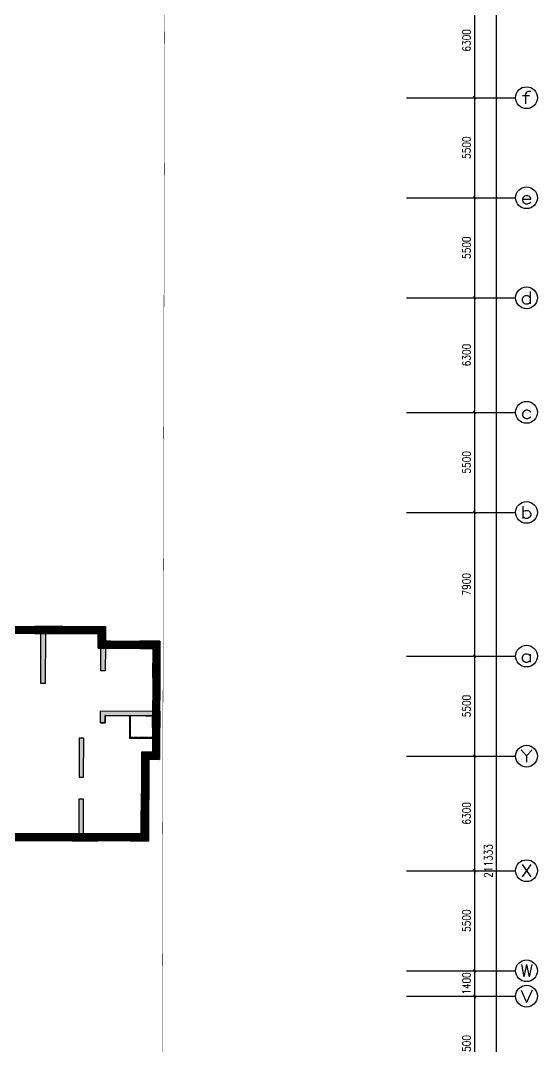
# Model space of a CAD drawing. Extents: x -1348811 to 123514, y -640545 to 749356.
# Drawn here: x -492196 to -463787, y -132124 to -75716 of the extents above; entities that cross this region are included whole.
import ezdxf
from ezdxf.enums import TextEntityAlignment as Align

# ---------------------------------------------------------------- set-up
doc = ezdxf.new("R2010")
doc.units = 0
doc.header["$LTSCALE"] = 10
doc.header["$MEASUREMENT"] = 0
doc.linetypes.add('DASH', pattern=[0.35, 0.25, -0.1])
doc.linetypes.add('DASHDOT', pattern=[25.4, 12.7, -6.35, 0, -6.35])
doc.layers.get('0').update_dxf_attribs({"linetype": 'CONTINUOUS'})
doc.layers.get('Defpoints').update_dxf_attribs({"linetype": 'CONTINUOUS'})
for name, color, linetype in [('AXIS', 3, 'CONTINUOUS'), ('AXIS_TEXT', 7, 'CONTINUOUS'), ('dxh', 252, 'CONTINUOUS'), ('dxsqt', 1, 'CONTINUOUS'), ('JPS-J-0', 6, 'CONTINUOUS'), ('PUB_HATCH', 9, 'CONTINUOUS'), ('wall', 8, 'CONTINUOUS'), ('控制线', 5, 'CONTINUOUS')]:
    doc.layers.add(name, color=color, linetype=linetype)
doc.styles.add('_TCH_AXIS', font='COMPLEX', dxfattribs={"bigfont": 'GBCBIG'})
doc.styles.add('COMPLEX', font='COMPLEX')
doc.styles.add('DIM_FONT', font='SIMPLEX', dxfattribs={"width": 0.8, "bigfont": 'HZTXT'})
doc.dimstyles.new('DIMN150', dxfattribs={"dimscale": 1.5, "dimtxt": 300, "dimasz": 100, "dimexe": 250, "dimexo": 300, "dimgap": 150, "dimtad": 1, "dimdec": 0, "dimzin": 0, "dimdsep": 46, "dimtxsty": 'DIM_FONT', "dimblk": 'ARCHTICK', "dimcen": 0.09, "dimclrt": 7, "dimazin": 2, "dimtfac": 1, "dimtdec": 0, "dimtix": 1, "dimtmove": 2, "dimatfit": 3, "dimfxl": 0, "dimtolj": 1, "dimtzin": 0, "dimarcsym": 0})

# ---------------------------------------------------------------- blocks, each defined once
blk = doc.blocks.new('_ArchTick')
at = {"color": 0, "linetype": 'ByBlock', "const_width": 0.4}
blk.add_lwpolyline([(-0.5, -0.5), (0.5, 0.5)], dxfattribs=at)
blk = doc.blocks.new('*D1962')
at = {"layer": 'AXIS', "color": 0, "lineweight": -2}
for p, q in [((-470537, -16259), (-465662, -16259)), ((-466037, -227593), (-466037, -16259)), ((-470537, -227593), (-465662, -227593))]:
    blk.add_line(p, q, dxfattribs=at)
at = {"layer": 'Defpoints', "color": 0}
for p in [(-470987, -16259), (-466037, -16259), (-470987, -227593)]:
    blk.add_point(p, dxfattribs=at)
at = {"layer": 'AXIS', "color": 0, "lineweight": -2, "xscale": 150, "yscale": 150, "zscale": 150}
for p, rotation in [((-466037, -16259), 90), ((-466037, -227593), 270)]:
    blk.add_blockref('_ArchTick', p, dxfattribs=dict(at, rotation=rotation))
at = {"layer": 'AXIS', "color": 7, "insert": (-466487, -121926), "char_height": 450, "attachment_point": 5, "rotation": 90, "style": 'DIM_FONT'}
blk.add_mtext('\\A1;211333', dxfattribs=at)
blk = doc.blocks.new('*D1981')
at = {"layer": 'AXIS', "color": 0, "lineweight": -2}
for p, q in [((-470537, -129359), (-466862, -129359)), ((-467237, -134859), (-467237, -129359)), ((-470537, -134859), (-466862, -134859))]:
    blk.add_line(p, q, dxfattribs=at)
at = {"layer": 'Defpoints', "color": 0}
for p in [(-470987, -129359), (-467237, -129359), (-470987, -134859)]:
    blk.add_point(p, dxfattribs=at)
at = {"layer": 'AXIS', "color": 0, "lineweight": -2, "xscale": 150, "yscale": 150, "zscale": 150}
for p, rotation in [((-467237, -129359), 90), ((-467237, -134859), 270)]:
    blk.add_blockref('_ArchTick', p, dxfattribs=dict(at, rotation=rotation))
at = {"layer": 'AXIS', "color": 7, "insert": (-467687, -132109), "char_height": 450, "attachment_point": 5, "rotation": 90, "style": 'DIM_FONT'}
blk.add_mtext('\\A1;5500', dxfattribs=at)
blk = doc.blocks.new('*D1982')
at = {"layer": 'AXIS', "color": 0, "lineweight": -2}
for p, q in [((-470537, -127959), (-466862, -127959)), ((-467237, -127959), (-467237, -127809)), ((-467237, -129359), (-467237, -127959)), ((-470537, -129359), (-466862, -129359)), ((-467237, -129359), (-467237, -129509))]:
    blk.add_line(p, q, dxfattribs=at)
at = {"layer": 'Defpoints', "color": 0}
for p in [(-470987, -127959), (-467237, -127959), (-470987, -129359)]:
    blk.add_point(p, dxfattribs=at)
at = {"layer": 'AXIS', "color": 0, "lineweight": -2, "xscale": 150, "yscale": 150, "zscale": 150}
for p, rotation in [((-467237, -127959), 270), ((-467237, -129359), 90)]:
    blk.add_blockref('_ArchTick', p, dxfattribs=dict(at, rotation=rotation))
at = {"layer": 'AXIS', "color": 7, "insert": (-467687, -128659), "char_height": 450, "attachment_point": 5, "rotation": 90, "style": 'DIM_FONT'}
blk.add_mtext('\\A1;1400', dxfattribs=at)
blk = doc.blocks.new('*D1983')
at = {"layer": 'AXIS', "color": 0, "lineweight": -2}
for p, q in [((-470537, -122459), (-466862, -122459)), ((-467237, -127959), (-467237, -122459)), ((-470537, -127959), (-466862, -127959))]:
    blk.add_line(p, q, dxfattribs=at)
at = {"layer": 'Defpoints', "color": 0}
for p in [(-470987, -122459), (-467237, -122459), (-470987, -127959)]:
    blk.add_point(p, dxfattribs=at)
at = {"layer": 'AXIS', "color": 0, "lineweight": -2, "xscale": 150, "yscale": 150, "zscale": 150}
for p, rotation in [((-467237, -122459), 90), ((-467237, -127959), 270)]:
    blk.add_blockref('_ArchTick', p, dxfattribs=dict(at, rotation=rotation))
at = {"layer": 'AXIS', "color": 7, "insert": (-467687, -125209), "char_height": 450, "attachment_point": 5, "rotation": 90, "style": 'DIM_FONT'}
blk.add_mtext('\\A1;5500', dxfattribs=at)
blk = doc.blocks.new('*D1984')
at = {"layer": 'AXIS', "color": 0, "lineweight": -2}
for p, q in [((-470537, -116159), (-466862, -116159)), ((-467237, -122459), (-467237, -116159)), ((-470537, -122459), (-466862, -122459))]:
    blk.add_line(p, q, dxfattribs=at)
at = {"layer": 'Defpoints', "color": 0}
for p in [(-470987, -116159), (-467237, -116159), (-470987, -122459)]:
    blk.add_point(p, dxfattribs=at)
at = {"layer": 'AXIS', "color": 0, "lineweight": -2, "xscale": 150, "yscale": 150, "zscale": 150}
for p, rotation in [((-467237, -116159), 90), ((-467237, -122459), 270)]:
    blk.add_blockref('_ArchTick', p, dxfattribs=dict(at, rotation=rotation))
at = {"layer": 'AXIS', "color": 7, "insert": (-467687, -119309), "char_height": 450, "attachment_point": 5, "rotation": 90, "style": 'DIM_FONT'}
blk.add_mtext('\\A1;6300', dxfattribs=at)
blk = doc.blocks.new('*D1985')
at = {"layer": 'AXIS', "color": 0, "lineweight": -2}
for p, q in [((-470537, -110659), (-466862, -110659)), ((-467237, -116159), (-467237, -110659)), ((-470537, -116159), (-466862, -116159))]:
    blk.add_line(p, q, dxfattribs=at)
at = {"layer": 'Defpoints', "color": 0}
for p in [(-470987, -110659), (-467237, -110659), (-470987, -116159)]:
    blk.add_point(p, dxfattribs=at)
at = {"layer": 'AXIS', "color": 0, "lineweight": -2, "xscale": 150, "yscale": 150, "zscale": 150}
for p, rotation in [((-467237, -110659), 90), ((-467237, -116159), 270)]:
    blk.add_blockref('_ArchTick', p, dxfattribs=dict(at, rotation=rotation))
at = {"layer": 'AXIS', "color": 7, "insert": (-467687, -113409), "char_height": 450, "attachment_point": 5, "rotation": 90, "style": 'DIM_FONT'}
blk.add_mtext('\\A1;5500', dxfattribs=at)
blk = doc.blocks.new('*D1986')
at = {"layer": 'AXIS', "color": 0, "lineweight": -2}
for p, q in [((-470537, -102759), (-466862, -102759)), ((-467237, -110659), (-467237, -102759)), ((-470537, -110659), (-466862, -110659))]:
    blk.add_line(p, q, dxfattribs=at)
at = {"layer": 'Defpoints', "color": 0}
for p in [(-470987, -102759), (-467237, -102759), (-470987, -110659)]:
    blk.add_point(p, dxfattribs=at)
at = {"layer": 'AXIS', "color": 0, "lineweight": -2, "xscale": 150, "yscale": 150, "zscale": 150}
for p, rotation in [((-467237, -102759), 90), ((-467237, -110659), 270)]:
    blk.add_blockref('_ArchTick', p, dxfattribs=dict(at, rotation=rotation))
at = {"layer": 'AXIS', "color": 7, "insert": (-467687, -106709), "char_height": 450, "attachment_point": 5, "rotation": 90, "style": 'DIM_FONT'}
blk.add_mtext('\\A1;7900', dxfattribs=at)
blk = doc.blocks.new('*D1987')
at = {"layer": 'AXIS', "color": 0, "lineweight": -2}
for p, q in [((-470537, -97259), (-466862, -97259)), ((-467237, -102759), (-467237, -97259)), ((-470537, -102759), (-466862, -102759))]:
    blk.add_line(p, q, dxfattribs=at)
at = {"layer": 'Defpoints', "color": 0}
for p in [(-470987, -97259), (-467237, -97259), (-470987, -102759)]:
    blk.add_point(p, dxfattribs=at)
at = {"layer": 'AXIS', "color": 0, "lineweight": -2, "xscale": 150, "yscale": 150, "zscale": 150}
for p, rotation in [((-467237, -97259), 90), ((-467237, -102759), 270)]:
    blk.add_blockref('_ArchTick', p, dxfattribs=dict(at, rotation=rotation))
at = {"layer": 'AXIS', "color": 7, "insert": (-467687, -100009), "char_height": 450, "attachment_point": 5, "rotation": 90, "style": 'DIM_FONT'}
blk.add_mtext('\\A1;5500', dxfattribs=at)
blk = doc.blocks.new('*D1988')
at = {"layer": 'AXIS', "color": 0, "lineweight": -2}
for p, q in [((-470537, -90959), (-466862, -90959)), ((-467237, -97259), (-467237, -90959)), ((-470537, -97259), (-466862, -97259))]:
    blk.add_line(p, q, dxfattribs=at)
at = {"layer": 'Defpoints', "color": 0}
for p in [(-470987, -90959), (-467237, -90959), (-470987, -97259)]:
    blk.add_point(p, dxfattribs=at)
at = {"layer": 'AXIS', "color": 0, "lineweight": -2, "xscale": 150, "yscale": 150, "zscale": 150}
for p, rotation in [((-467237, -90959), 90), ((-467237, -97259), 270)]:
    blk.add_blockref('_ArchTick', p, dxfattribs=dict(at, rotation=rotation))
at = {"layer": 'AXIS', "color": 7, "insert": (-467687, -94109), "char_height": 450, "attachment_point": 5, "rotation": 90, "style": 'DIM_FONT'}
blk.add_mtext('\\A1;6300', dxfattribs=at)
blk = doc.blocks.new('*D1989')
at = {"layer": 'AXIS', "color": 0, "lineweight": -2}
for p, q in [((-470537, -85459), (-466862, -85459)), ((-467237, -90959), (-467237, -85459)), ((-470537, -90959), (-466862, -90959))]:
    blk.add_line(p, q, dxfattribs=at)
at = {"layer": 'Defpoints', "color": 0}
for p in [(-470987, -85459), (-467237, -85459), (-470987, -90959)]:
    blk.add_point(p, dxfattribs=at)
at = {"layer": 'AXIS', "color": 0, "lineweight": -2, "xscale": 150, "yscale": 150, "zscale": 150}
for p, rotation in [((-467237, -85459), 90), ((-467237, -90959), 270)]:
    blk.add_blockref('_ArchTick', p, dxfattribs=dict(at, rotation=rotation))
at = {"layer": 'AXIS', "color": 7, "insert": (-467687, -88209), "char_height": 450, "attachment_point": 5, "rotation": 90, "style": 'DIM_FONT'}
blk.add_mtext('\\A1;5500', dxfattribs=at)
blk = doc.blocks.new('*D1990')
at = {"layer": 'AXIS', "color": 0, "lineweight": -2}
for p, q in [((-470537, -79959), (-466862, -79959)), ((-467237, -85459), (-467237, -79959)), ((-470537, -85459), (-466862, -85459))]:
    blk.add_line(p, q, dxfattribs=at)
at = {"layer": 'Defpoints', "color": 0}
for p in [(-470987, -79959), (-467237, -79959), (-470987, -85459)]:
    blk.add_point(p, dxfattribs=at)
at = {"layer": 'AXIS', "color": 0, "lineweight": -2, "xscale": 150, "yscale": 150, "zscale": 150}
for p, rotation in [((-467237, -79959), 90), ((-467237, -85459), 270)]:
    blk.add_blockref('_ArchTick', p, dxfattribs=dict(at, rotation=rotation))
at = {"layer": 'AXIS', "color": 7, "insert": (-467687, -82709), "char_height": 450, "attachment_point": 5, "rotation": 90, "style": 'DIM_FONT'}
blk.add_mtext('\\A1;5500', dxfattribs=at)
blk = doc.blocks.new('*D1991')
at = {"layer": 'AXIS', "color": 0, "lineweight": -2}
for p, q in [((-470537, -73659), (-466862, -73659)), ((-467237, -79959), (-467237, -73659)), ((-470537, -79959), (-466862, -79959))]:
    blk.add_line(p, q, dxfattribs=at)
at = {"layer": 'Defpoints', "color": 0}
for p in [(-470987, -73659), (-467237, -73659), (-470987, -79959)]:
    blk.add_point(p, dxfattribs=at)
at = {"layer": 'AXIS', "color": 0, "lineweight": -2, "xscale": 150, "yscale": 150, "zscale": 150}
for p, rotation in [((-467237, -73659), 90), ((-467237, -79959), 270)]:
    blk.add_blockref('_ArchTick', p, dxfattribs=dict(at, rotation=rotation))
at = {"layer": 'AXIS', "color": 7, "insert": (-467687, -76809), "char_height": 450, "attachment_point": 5, "rotation": 90, "style": 'DIM_FONT'}
blk.add_mtext('\\A1;6300', dxfattribs=at)
blk = doc.blocks.new('_AXISO')
blk.add_circle((0, 0), 0.5)
at = {"layer": 'AXIS_TEXT', "style": 'COMPLEX', "width": 1.041667}
blk.add_attdef('A', text='', height=0.56, dxfattribs=at).set_placement((-0.25, -0.28), (0.25, -0.28), align=Align.FIT)
blk = doc.blocks.new('f-fjg')
at = {"layer": 'dxh'}
for points in [[(10150, -800), (10400, -800), (10400, 3100), (11000, 3100), (11000, 3500), (10000, 3500), (10000, 800), (9100, 800), (9100, 400), (10150, 400)], [(17800, 3800), (15050, 3800), (15050, 3100), (15300, 3100), (15300, 3400), (17400, 3400), (17400, 1900), (15050, 1900), (15050, 1175), (15300, 1175), (15300, 1700), (17400, 1700), (17400, -450), (15300, -450), (15300, 75), (15050, 75), (15050, -1175), (15300, -1175), (15300, -650), (17650, -650), (17650, 400), (18700, 400), (18700, 800), (17800, 800)], [(11750, 1800), (11550, 1800), (11550, -2360), (11750, -2360)], [(12900, -2900), (13150, -2900), (13150, 2000), (12900, 2000)], [(3000, 800), (4150, 800), (4150, 400), (3400, 400), (3400, -400), (3250, -400), (3250, -1650), (3000, -1650), (3000, -400), (2700, -400), (2700, 0), (3000, 0)], [(5350, 800), (5350, 400), (6300, 400), (6300, -2350), (6550, -2350), (6550, 400), (6900, 400), (6900, 800)], [(20900, 800), (20900, 400), (21250, 400), (21250, -2350), (21500, -2350), (21500, 400), (22450, 400), (22450, 800)], [(24800, 800), (23650, 800), (23650, 400), (24400, 400), (24400, -400), (24550, -400), (24550, -1650), (24800, -1650), (24800, -400), (25100, -400), (25100, 0), (24800, 0)], [(400, -400), (1100, -400), (1100, 0), (0, 0), (0, -2000), (400, -2000)], [(27400, -400), (27400, -2000), (27800, -2000), (27800, 0), (26700, 0), (26700, -400)], [(8400, -3850), (8400, -4100), (10400, -4100), (10400, -3900), (11550, -3900), (11550, -4100), (13150, -4100), (13150, -3900), (11750, -3900), (11750, -3700), (10400, -3700), (10400, -2150), (10150, -2150), (10150, -3850)], [(17400, -4100), (19400, -4100), (19400, -3850), (17650, -3850), (17650, -2150), (17400, -2150), (17400, -2800), (15300, -2800), (15300, -2275), (15050, -2275), (15050, -3000), (17400, -3000)], [(400, -4100), (3000, -4100), (3000, -4500), (3250, -4500), (3250, -3850), (0, -3850), (0, -4750), (400, -4750)], [(24550, -3850), (24550, -4500), (24800, -4500), (24800, -4100), (27400, -4100), (27400, -4750), (27800, -4750), (27800, -3850)], [(4175, -7500), (4425, -7500), (4425, -5350), (4175, -5350)], [(8350, -6500), (8600, -6500), (8600, -5600), (11250, -5600), (11250, -6000), (11500, -6000), (11500, -5600), (13100, -5600), (13100, -5350), (8350, -5350)], [(19200, -5600), (19200, -6500), (19450, -6500), (19450, -5350), (15200, -5350), (15200, -5600)], [(23625, -5350), (23375, -5350), (23375, -7500), (23625, -7500)], [(600, -6500), (600, -7950), (1000, -7950), (1000, -6500), (1000, -6100), (400, -6100), (400, -5650), (0, -5650), (0, -6500)], [(27800, -6500), (27800, -5650), (27400, -5650), (27400, -6100), (26800, -6100), (26800, -6500), (26800, -7950), (27200, -7950), (27200, -6500)], [(19200, -11000), (19800, -11000), (19800, -10600), (19450, -10600), (19450, -8400), (19200, -8400)], [(3400, -10600), (3400, -11000), (4800, -11000), (4800, -10600), (4425, -10600), (4425, -8700), (4175, -8700), (4175, -10600)], [(8350, -10600), (8000, -10600), (8000, -11000), (8600, -11000), (8600, -8700), (8350, -8700)], [(23375, -10600), (23000, -10600), (23000, -11000), (24400, -11000), (24400, -10600), (23625, -10600), (23625, -8700), (23375, -8700)], [(1000, -9350), (600, -9350), (600, -11000), (1600, -11000), (1600, -10600), (1000, -10600)], [(26800, -10600), (26200, -10600), (26200, -11000), (27200, -11000), (27200, -9350), (26800, -9350)], [(10600, -9850), (11500, -9850), (11500, -9600), (10200, -9600), (10200, -14000), (10800, -14000), (10800, -13600), (10600, -13600)], [(17900, -9600), (15250, -9600), (15250, -9850), (17500, -9850), (17500, -11000), (17900, -11000)], [(15100, -14000), (15100, -13600), (14350, -13600), (14350, -12250), (14100, -12250), (14100, -13600), (13700, -13600), (13700, -14000)], [(17900, -12250), (17500, -12250), (17500, -13600), (16900, -13600), (16900, -14000), (17900, -14000)]]:
    blk.add_hatch(color=256, dxfattribs=at).paths.add_polyline_path(points)
at = {"layer": 'dxsqt'}
for points in [[(10400, 3100), (10400, -800), (10150, -800), (10150, 400), (9100, 400), (9100, 800), (10000, 800), (10000, 3500), (11000, 3500), (11000, 3100), (10400, 3100)], [(15050, 3100), (15050, 3800), (17800, 3800), (17800, 800), (18700, 800), (18700, 400), (17650, 400), (17650, -650), (15300, -650), (15300, -1175), (15050, -1175), (15050, 75), (15300, 75), (15300, -450), (17400, -450), (17400, 1700), (15300, 1700), (15300, 1175), (15050, 1175), (15050, 1900), (17400, 1900), (17400, 3400), (15300, 3400), (15300, 3100), (15050, 3100)], [(3400, 400), (4150, 400), (4150, 800), (3000, 800), (3000, 0), (2700, 0), (2700, -400), (3000, -400), (3000, -1650), (3250, -1650), (3250, -400), (3400, -400), (3400, 400)], [(6900, 800), (6900, 400), (6550, 400), (6550, -2350), (6300, -2350), (6300, 400), (5350, 400), (5350, 800), (6900, 800)], [(21250, 400), (20900, 400), (20900, 800), (22450, 800), (22450, 400), (21500, 400), (21500, -2350), (21250, -2350), (21250, 400)], [(24400, 400), (23650, 400), (23650, 800), (24800, 800), (24800, 0), (25100, 0), (25100, -400), (24800, -400), (24800, -1650), (24550, -1650), (24550, -400), (24400, -400), (24400, 400)], [(400, -400), (400, -2000), (0, -2000), (0, 0), (1100, 0), (1100, -400), (400, -400)], [(27800, 0), (26700, 0), (26700, -400), (27400, -400), (27400, -2000), (27800, -2000), (27800, 0)], [(17650, -2150), (17650, -3850), (19400, -3850), (19400, -4100), (17400, -4100), (17400, -3000), (15050, -3000), (15050, -3000), (15050, -3000), (15050, -2275), (15300, -2275), (15300, -2800), (17400, -2800), (17400, -2150), (17650, -2150)], [(3250, -3850), (0, -3850), (0, -4750), (400, -4750), (400, -4100), (3000, -4100), (3000, -4500), (3250, -4500), (3250, -3850)], [(24550, -3850), (27800, -3850), (27800, -4750), (27400, -4750), (27400, -4100), (24800, -4100), (24800, -4500), (24550, -4500), (24550, -3850)], [(8350, -5350), (8350, -6500), (8600, -6500), (8600, -5600), (11250, -5600), (11250, -6000), (11500, -6000), (11500, -5600), (13100, -5600), (13100, -5350), (8350, -5350)], [(400, -5650), (400, -6100), (1000, -6100), (1000, -6500), (1000, -6500), (1000, -7950), (600, -7950), (600, -6500), (0, -6500), (0, -5650), (400, -5650)], [(27400, -6100), (26800, -6100), (26800, -6500), (26800, -6500), (26800, -7950), (27200, -7950), (27200, -6500), (27800, -6500), (27800, -5650), (27400, -5650), (27400, -6100)], [(19200, -11000), (19800, -11000), (19800, -10600), (19450, -10600), (19450, -8400), (19200, -8400), (19200, -11000)], [(3400, -10600), (3400, -11000), (4800, -11000), (4800, -10600), (4425, -10600), (4425, -8700), (4175, -8700), (4175, -10600), (3400, -10600)], [(23375, -10600), (23000, -10600), (23000, -11000), (24400, -11000), (24400, -10600), (23625, -10600), (23625, -8700), (23375, -8700), (23375, -10600)], [(1000, -10600), (1000, -9350), (600, -9350), (600, -11000), (1600, -11000), (1600, -10600), (1000, -10600)], [(26200, -10600), (26800, -10600), (26800, -9350), (27200, -9350), (27200, -11000), (26200, -11000), (26200, -10600)], [(10200, -14000), (10800, -14000), (10800, -13600), (10600, -13600), (10600, -9850), (11500, -9850), (11500, -9600), (10200, -9600), (10200, -14000)], [(17900, -11000), (17500, -11000), (17500, -9850), (15250, -9850), (15250, -9600), (17900, -9600), (17900, -11000)], [(13700, -13600), (14100, -13600), (14100, -12250), (14350, -12250), (14350, -13600), (15100, -13600), (15100, -14000), (13700, -14000), (13700, -13600)], [(16900, -13600), (16900, -14000), (17900, -14000), (17900, -12250), (17500, -12250), (17500, -13600), (16900, -13600)]]:
    blk.add_lwpolyline(points, dxfattribs=at)
for points in [[(11750, 1800), (11750, -2360), (11550, -2360), (11550, 1800)], [(11750, 1800), (11750, -2360), (11550, -2360), (11550, 1800)], [(12900, 2000), (13150, 2000), (13150, -2900), (12900, -2900)], [(10400, -4100), (10400, -3900), (11550, -3900), (11550, -4100), (13150, -4100), (13150, -3900), (11750, -3900), (11750, -3700), (10400, -3700), (10400, -2150), (10150, -2150), (10150, -3850), (8400, -3850), (8400, -4100)], [(4425, -5350), (4425, -7500), (4175, -7500), (4175, -5350)], [(19200, -6500), (19200, -5600), (15200, -5600), (15200, -5350), (19450, -5350), (19450, -6500)], [(23375, -7500), (23625, -7500), (23625, -5350), (23375, -5350)], [(8000, -10600), (8350, -10600), (8350, -8700), (8600, -8700), (8600, -11000), (8000, -11000)]]:
    blk.add_lwpolyline(points, close=True, dxfattribs=at)

msp = doc.modelspace()

# ---------------------------------------------------------------- linework, layer by layer
at = {"layer": 'AXIS'}
for p, q in [((-470986.8, -79959.4), (-464986.8, -79959.4)), ((-470986.8, -85459.4), (-464986.8, -85459.4)), ((-470986.8, -90959.4), (-464986.8, -90959.4)), ((-470986.8, -97259.4), (-464986.8, -97259.4)), ((-470986.8, -102759.4), (-464986.8, -102759.4)), ((-470986.8, -110659.4), (-464986.8, -110659.4)), ((-470986.8, -116159.4), (-464986.8, -116159.4)), ((-470986.8, -122459.4), (-464986.8, -122459.4)), ((-470986.8, -127959.4), (-464986.8, -127959.4)), ((-470986.8, -129359.4), (-464986.8, -129359.4))]:
    msp.add_line(p, q, dxfattribs=at)
at = {"layer": 'JPS-J-0'}
msp.add_lwpolyline([(-486194.1, -113933.1), (-484944.1, -113936.8), (-484947.8, -115186.8), (-486197.8, -115183.1)], close=True, dxfattribs=at)
at = {"layer": 'JPS-J-0', "linetype": 'DASH'}
msp.add_lwpolyline([(-486144.1, -113933.2), (-484944.1, -113936.8), (-484947.7, -115136.8), (-486147.7, -115133.2)], close=True, dxfattribs=at)
at = {"layer": 'PUB_HATCH', "const_width": 400}
msp.add_lwpolyline([(-496961.1, -103844.3), (-496968.1, -106201), (-494721.2, -106207.7), (-494730.1, -109207.7), (-487730.1, -109228.5), (-487732.5, -110028.5), (-484732.5, -110037.4), (-484750.7, -116137.4), (-485350.7, -116135.6), (-485364.1, -120635.6), (-494664, -120607.9), (-494673, -123607.9), (-498180.9, -123597.4), (-498190.5, -126804.6)], dxfattribs=at)
at = {"layer": 'wall'}
for p, q in [((-487795.3, -114328.3), (-487793.4, -113678.3)), ((-487793.4, -113678.3), (-484943.4, -113686.8)), ((-487545.3, -114329.1), (-487544.1, -113929.1)), ((-487544.1, -113929.1), (-484944.1, -113936.8)), ((-484943.4, -113686.8), (-484944.1, -113936.8)), ((-487795.3, -114328.3), (-487545.3, -114329.1))]:
    msp.add_line(p, q, dxfattribs=at)
for points in [[(-497161.1, -103843.7), (-497168.7, -106400.4), (-494921.7, -106407.1), (-494930.7, -109407.1), (-487930.7, -109427.9), (-487933.1, -110227.9), (-484933.1, -110236.8), (-484950.1, -115936.8), (-485550.1, -115935), (-485563.5, -120435), (-494863.4, -120407.3), (-494872.4, -123407.3), (-498380.3, -123396.8), (-498390.5, -126804)], [(-496761.1, -103844.9), (-496767.5, -106001.6), (-494520.6, -106008.3), (-494529.5, -109008.2), (-487529.5, -109029.1), (-487531.9, -109829.1), (-484531.9, -109838), (-484551.3, -116338), (-485151.3, -116336.2), (-485164.7, -120836.2), (-494464.6, -120808.5), (-494473.6, -123808.5), (-497981.5, -123798), (-497990.5, -126805.2)]]:
    msp.add_lwpolyline(points, dxfattribs=at)
at = {"layer": '控制线', "color": 1, "linetype": 'DASHDOT', "ltscale": 0.1, "const_width": 20}
msp.add_lwpolyline([(-596505.6, -14825.6), (-490113.6, 21088.3), (-484038.8, 16611.3), (-484686, -239220.3), (-493861.2, -248362.2), (-596766.1, -248247.3)], close=True, dxfattribs=at)

# ---------------------------------------------------------------- block references
at = {"layer": 'AXIS'}
ref = msp.add_blockref('_AXISO', (-464386.8, -79959.4), dxfattribs=dict(at, xscale=1200, yscale=1200, zscale=1200))
ref.add_attrib('A', 'f', dxfattribs={"layer": 'AXIS_TEXT', "height": 678.8, "style": '_TCH_AXIS', "width": 2.333333}).set_placement((-464726.3, -80298.8), (-464047.4, -80298.8), align=Align.FIT)
ref = msp.add_blockref('_AXISO', (-464386.8, -85459.4), dxfattribs=dict(at, xscale=1200, yscale=1200, zscale=1200))
ref.add_attrib('A', 'e', dxfattribs={"layer": 'AXIS_TEXT', "height": 678.8, "style": '_TCH_AXIS', "width": 1.615385}).set_placement((-464726.3, -85798.8), (-464047.4, -85798.8), align=Align.FIT)
ref = msp.add_blockref('_AXISO', (-464386.8, -90959.4), dxfattribs=dict(at, xscale=1200, yscale=1200, zscale=1200))
ref.add_attrib('A', 'd', dxfattribs={"layer": 'AXIS_TEXT', "height": 678.8, "style": '_TCH_AXIS', "width": 1.3125}).set_placement((-464726.3, -91298.8), (-464047.4, -91298.8), align=Align.FIT)
ref = msp.add_blockref('_AXISO', (-464386.8, -97259.4), dxfattribs=dict(at, xscale=1200, yscale=1200, zscale=1200))
ref.add_attrib('A', 'c', dxfattribs={"layer": 'AXIS_TEXT', "height": 678.8, "style": '_TCH_AXIS', "width": 1.615385}).set_placement((-464726.3, -97598.8), (-464047.4, -97598.8), align=Align.FIT)
ref = msp.add_blockref('_AXISO', (-464386.8, -102759.4), dxfattribs=dict(at, xscale=1200, yscale=1200, zscale=1200))
ref.add_attrib('A', 'b', dxfattribs={"layer": 'AXIS_TEXT', "height": 678.8, "style": '_TCH_AXIS', "width": 1.3125}).set_placement((-464726.3, -103098.8), (-464047.4, -103098.8), align=Align.FIT)
ref = msp.add_blockref('_AXISO', (-464386.8, -110659.4), dxfattribs=dict(at, xscale=1200, yscale=1200, zscale=1200))
ref.add_attrib('A', 'a', dxfattribs={"layer": 'AXIS_TEXT', "height": 678.8, "style": '_TCH_AXIS', "width": 1.4}).set_placement((-464726.3, -110998.8), (-464047.4, -110998.8), align=Align.FIT)
ref = msp.add_blockref('_AXISO', (-464386.8, -116159.4), dxfattribs=dict(at, xscale=1200, yscale=1200, zscale=1200))
ref.add_attrib('A', 'Y', dxfattribs={"layer": 'AXIS_TEXT', "height": 678.8, "style": '_TCH_AXIS', "width": 1.105263}).set_placement((-464726.3, -116498.8), (-464047.4, -116498.8), align=Align.FIT)
ref = msp.add_blockref('_AXISO', (-464386.8, -122459.4), dxfattribs=dict(at, xscale=1200, yscale=1200, zscale=1200))
ref.add_attrib('A', 'X', dxfattribs={"layer": 'AXIS_TEXT', "height": 678.8, "style": '_TCH_AXIS', "width": 1.166667}).set_placement((-464726.3, -122798.8), (-464047.4, -122798.8), align=Align.FIT)
ref = msp.add_blockref('_AXISO', (-464386.8, -127959.4), dxfattribs=dict(at, xscale=1200, yscale=1200, zscale=1200))
ref.add_attrib('A', 'W', dxfattribs={"layer": 'AXIS_TEXT', "height": 678.8, "style": '_TCH_AXIS', "width": 0.954545}).set_placement((-464726.3, -128298.8), (-464047.4, -128298.8), align=Align.FIT)
ref = msp.add_blockref('_AXISO', (-464386.8, -129359.4), dxfattribs=dict(at, xscale=1200, yscale=1200, zscale=1200))
ref.add_attrib('A', 'V', dxfattribs={"layer": 'AXIS_TEXT', "height": 678.8, "style": '_TCH_AXIS', "width": 1.166667}).set_placement((-464726.3, -129698.8), (-464047.4, -129698.8), align=Align.FIT)
at = {"layer": 'dxh', "rotation": 359.8294165096934}
msp.add_blockref('f-fjg', (-512331.8, -109755.3), dxfattribs=at)

# ---------------------------------------------------------------- dimensions: what is measured, and where the dimension line sits
at = {"layer": 'AXIS'}
for p1, p2, distance, picture, middle in [((-470986.8408, -227592.8565), (-470986.8408, -16259.4328), -4950, '*D1962', (-466486.8408, -121926.1446)), ((-470986.8, -79959.4), (-470986.8, -73659.4), -3750, '*D1991', (-467686.8, -76809.4)), ((-470986.8, -85459.4), (-470986.8, -79959.4), -3750, '*D1990', (-467686.8, -82709.4)), ((-470986.8, -90959.4), (-470986.8, -85459.4), -3750, '*D1989', (-467686.8, -88209.4)), ((-470986.8, -97259.4), (-470986.8, -90959.4), -3750, '*D1988', (-467686.8, -94109.4)), ((-470986.8, -102759.4), (-470986.8, -97259.4), -3750, '*D1987', (-467686.8, -100009.4)), ((-470986.8, -110659.4), (-470986.8, -102759.4), -3750, '*D1986', (-467686.8, -106709.4)), ((-470986.8, -116159.4), (-470986.8, -110659.4), -3750, '*D1985', (-467686.8, -113409.4)), ((-470986.8, -122459.4), (-470986.8, -116159.4), -3750, '*D1984', (-467686.8, -119309.4)), ((-470986.8, -127959.4), (-470986.8, -122459.4), -3750, '*D1983', (-467686.8, -125209.4)), ((-470986.8, -129359.4), (-470986.8, -127959.4), -3750, '*D1982', (-467686.8, -128659.4)), ((-470986.8, -134859.4), (-470986.8, -129359.4), -3750, '*D1981', (-467686.8, -132109.4))]:
    dim = msp.add_aligned_dim(p1=p1, p2=p2, distance=distance, dimstyle='DIMN150', dxfattribs=at)
    dim.commit()
    dim.dimension.update_dxf_attribs({"geometry": picture, "text_midpoint": middle})

doc.saveas('drawing.dxf')
